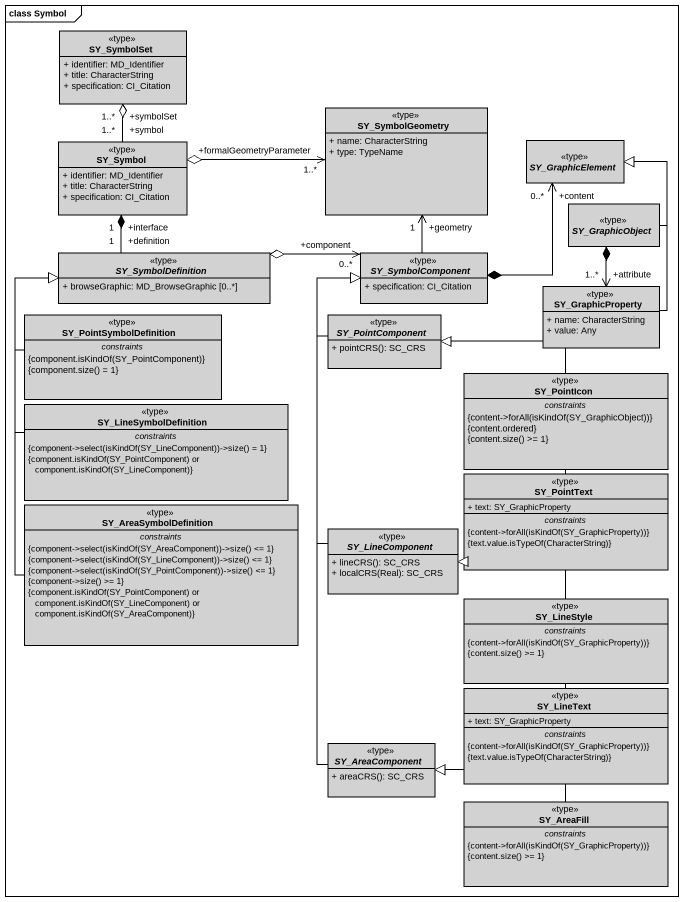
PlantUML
@startuml
mainframe class Symbol
hide circle
hide empty members
skinparam classAttributeIconSize 0
class SY_SymbolSet <<type>> #D2D2D2 {
  + identifier: MD_Identifier
  + title: CharacterString
  + specification: CI_Citation
}
class SY_SymbolGeometry <<type>> #D2D2D2 {
  + name: CharacterString
  + type: TypeName
}
class SY_Symbol <<type>> #D2D2D2 {
  + identifier: MD_Identifier
  + title: CharacterString
  + specification: CI_Citation
}
abstract class SY_GraphicElement <<type>> #D2D2D2
abstract class SY_GraphicObject <<type>> #D2D2D2
abstract class SY_SymbolDefinition <<type>> #D2D2D2 {
  + browseGraphic: MD_BrowseGraphic [0..*]
}
abstract class SY_SymbolComponent <<type>> #D2D2D2 {
  + specification: CI_Citation
}
class SY_GraphicProperty <<type>> #D2D2D2 {
  + name: CharacterString
  + value: Any
}
class SY_PointSymbolDefinition <<type>> #D2D2D2 {
  -- constraints --
  {field} {component.isKindOf(SY_PointComponent)}
  {field} {component.size() = 1}
}
abstract class SY_PointComponent <<type>> #D2D2D2 {
  + pointCRS(): SC_CRS
}
class SY_PointIcon <<type>> #D2D2D2 {
  -- constraints --
  {field} {content->forAll(isKindOf(SY_GraphicObject))}
  {content.ordered}
  {field} {content.size() >= 1}
}
class SY_LineSymbolDefinition <<type>> #D2D2D2 {
  -- constraints --
  {field} {component->select(isKindOf(SY_LineComponent))->size() = 1}
  {field} {component.isKindOf(SY_PointComponent) or component.isKindOf(SY_LineComponent)}
}
class SY_AreaSymbolDefinition <<type>> #D2D2D2 {
  -- constraints --
  {field} {component->select(isKindOf(SY_AreaComponent))->size() <= 1}
  {field} {component->select(isKindOf(SY_LineComponent))->size() <= 1}
  {field} {component->select(isKindOf(SY_PointComponent))->size() <= 1}
  {field} {component->size() >= 1}
  {field} {component.isKindOf(SY_PointComponent) or component.isKindOf(SY_LineComponent) or component.isKindOf(SY_AreaComponent)}
}
class SY_PointText <<type>> #D2D2D2 {
  + text: SY_GraphicProperty
  -- constraints --
  {field} {content->forAll(isKindOf(SY_GraphicProperty))}
  {field} {text.value.isTypeOf(CharacterString)}
}
abstract class SY_LineComponent <<type>> #D2D2D2 {
  + lineCRS(): SC_CRS
  + localCRS(Real): SC_CRS
}
class SY_LineStyle <<type>> #D2D2D2 {
  -- constraints --
  {field} {content->forAll(isKindOf(SY_GraphicProperty))}
  {field} {content.size() >= 1}
}
class SY_LineText <<type>> #D2D2D2 {
  + text: SY_GraphicProperty
  -- constraints --
  {field} {content->forAll(isKindOf(SY_GraphicProperty))}
  {field} {text.value.isTypeOf(CharacterString)}
}
abstract class SY_AreaComponent <<type>> #D2D2D2 {
  + areaCRS(): SC_CRS
}
class SY_AreaFill <<type>> #D2D2D2 {
  -- constraints --
  {field} {content->forAll(isKindOf(SY_GraphicProperty))}
  {field} {content.size() >= 1}
}
SY_SymbolGeometry "+formalGeometryParameter\n1..*" <-left-o SY_Symbol
SY_Symbol "+symbol\n1..*" -up-o "+symbolSet\n1..*" SY_SymbolSet
SY_GraphicElement "+content\n0..*" <--* SY_SymbolComponent
SY_GraphicObject -up-|> SY_GraphicElement
SY_SymbolDefinition "+definition\n1" -up-* "+interface\n1" SY_Symbol
SY_SymbolComponent -up-> "+geometry\n1" SY_SymbolGeometry
SY_SymbolComponent "+component\n0..*" <-left-o SY_SymbolDefinition
SY_GraphicProperty -up-|> SY_GraphicElement
SY_GraphicProperty "+attribute\n1..*" <-up-* SY_GraphicObject
SY_PointSymbolDefinition -up-|> SY_SymbolDefinition
SY_PointComponent -up-|> SY_SymbolComponent
SY_PointIcon -left-|> SY_PointComponent
SY_LineSymbolDefinition -up-|> SY_SymbolDefinition
SY_AreaSymbolDefinition -up-|> SY_SymbolDefinition
SY_PointText -up-|> SY_PointComponent
SY_LineComponent -up-|> SY_SymbolComponent
SY_LineStyle -left-|> SY_LineComponent
SY_LineText -up-|> SY_LineComponent
SY_AreaComponent -up-|> SY_SymbolComponent
SY_AreaFill -left-|> SY_AreaComponent
@enduml
